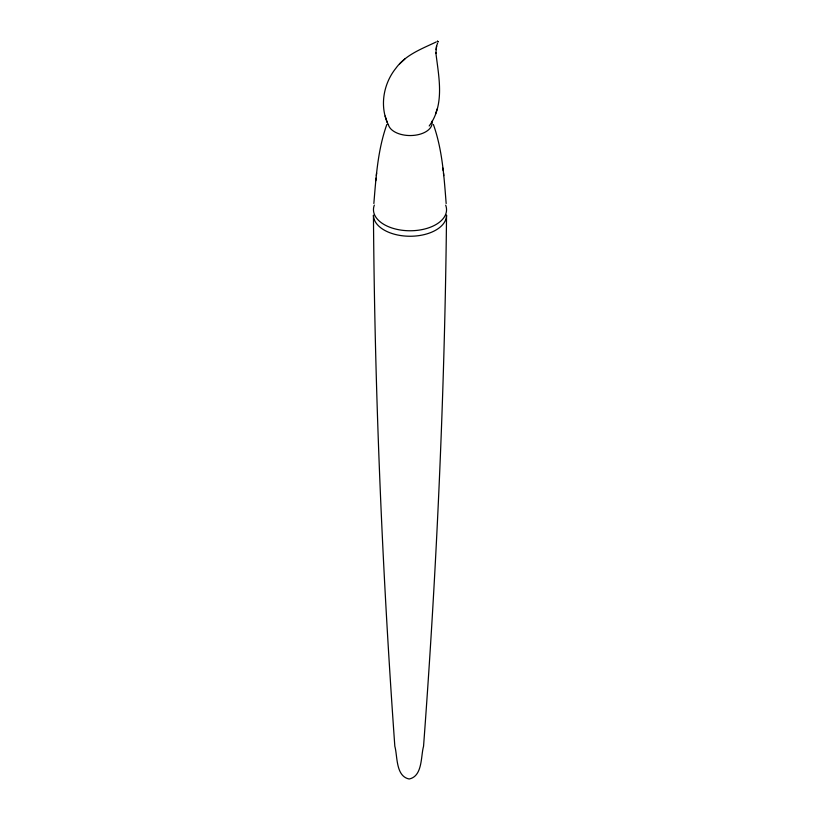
<?xml version="1.0" encoding="UTF-8"?>
<svg xmlns="http://www.w3.org/2000/svg" width="820" height="820" viewBox="0 0 820 820"><rect width="100%" height="100%" fill="white"/><g stroke="black" fill="none" stroke-linecap="round" stroke-linejoin="round"><path stroke-width="1.23" d="M436.014 49.569L436.588 46.084L435.851 53.32L435.851 52.613C438.7 77.008 445.075 104.345 429.208 125.972M373.848 203.503C376.062 176.935 377.774 149.773 386.845 124.476M375.765 180.748L376.062 178.165M376.339 175.541L376.626 172.999M436.547 46.33L437.583 43.06M435.512 114.041L437.142 108.978M436.281 41.922C422.689 48.472 405.726 54.602 395.998 68.091C383.452 83.558 379.373 106.159 388.147 124.384M404.865 58.999L399.535 63.98M433.411 124.517C442.4 149.845 444.05 177.007 446.172 203.575M385.164 116.061L387.142 122.354M442.902 168.1L443.179 170.591M443.487 173.071L443.774 175.603M445.68 205.184A36.541 21.064 0.1 0 1 410 230.768A36.541 21.064 0.1 0 1 374.33 205.113M431.935 121.247A21.986 12.669 0.1 0 1 413.003 135.443A21.986 12.669 0.1 0 1 388.332 124.507M446.541 215.229C444.747 392.411 436.722 569.623 423.55 746.303C420.732 756.142 422.761 776.243 409.149 779C395.537 776.222 397.628 756.112 394.83 746.272C382.192 569.562 374.709 392.339 373.448 215.158A36.541 21.064 0.1 0 0 410 236.252A36.541 21.064 0.1 0 0 446.541 215.229M437.429 41.205L438.259 41.738L437.429 41.205"/></g></svg>
